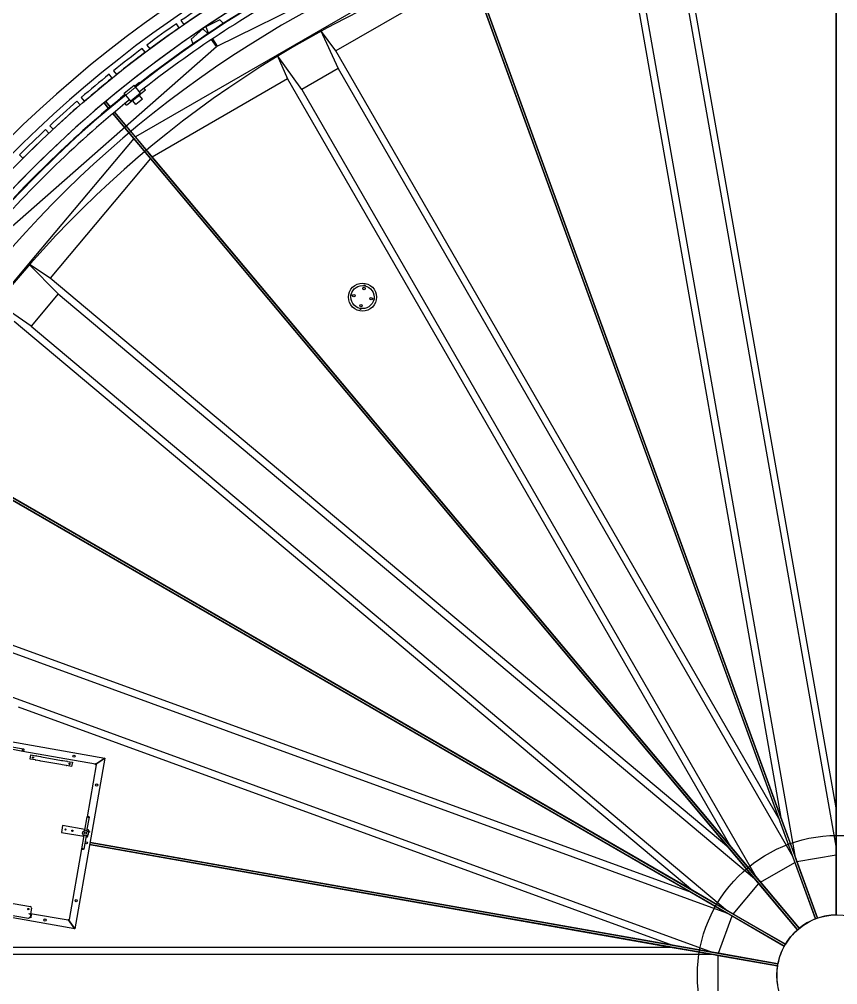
# Model space of a CAD drawing. Header units: millimetres. Extents: x 0 to 59400, y 0 to 42000.
# Drawn here: x 43733 to 49588, y 31239 to 38142 of the extents above; entities that cross this region are included whole.
import ezdxf

# ---------------------------------------------------------------- set-up
doc = ezdxf.new("R2010")
doc.units = ezdxf.units.MM
doc.header["$LTSCALE"] = 100
doc.layers.add('Sketch Geometry', color=7, linetype='Continuous', lineweight=18)
doc.layers.add('Visible', color=7, linetype='Continuous', lineweight=25)

msp = doc.modelspace()

# ---------------------------------------------------------------- linework, layer by layer
at = {"layer": 'Sketch Geometry'}
msp.add_circle((49584.05, 31306.07), 8095.14, dxfattribs=at)
at = {"layer": 'Visible', "color": 9, "true_color": 0xc0c0c0}
for p, q in [((49576.05, 31737.91), (49576.05, 39356.92)), ((49576.05, 38937.36), (49576.05, 32503.2)), ((45149.1, 37949.95), (47014.43, 38869.6)), ((49428.84, 31709.13), (46822.99, 38868.66)), ((46838.02, 38874.13), (49443.88, 31714.6)), ((49576.05, 32503.2), (48475.75, 38743.34)), ((48081.83, 38673.88), (49182.13, 32433.74)), ((46902.37, 38650.54), (45888.27, 38065.05)), ((48446.55, 38621.02), (49576.05, 32215.26)), ((48151.1, 38568.92), (49280.61, 32163.17)), ((46966.48, 38474.4), (45998.89, 37915.76)), ((46966.48, 38474.4), (49167.1, 32428.27)), ((49182.13, 32433.74), (46981.52, 38479.87)), ((45168.01, 38137.67), (45068.5, 38088.6)), ((45195.27, 38113.04), (45168.01, 38137.67)), ((45046.88, 38074.16), (44963.46, 38001.01)), ((45079.68, 38043.07), (45046.88, 38074.16)), ((45068.5, 38088.6), (45084.66, 38046.4)), ((45082.43, 38038.95), (45079.68, 38043.07)), ((45084.66, 38046.4), (45087.42, 38042.28)), ((45888.27, 38065.05), (45578.5, 37886.21)), ((45888.27, 38065.05), (46013.29, 37790.82)), ((45998.89, 37915.76), (45888.27, 38065.05)), ((44963.46, 38001.01), (44975.77, 37966.4)), ((45144.11, 37946.62), (45109.26, 37998.79)), ((45114.25, 38002.12), (45149.1, 37949.95)), ((43580.42, 36575.45), (45144.11, 37946.62)), ((49167.1, 32428.27), (45998.89, 37915.76)), ((45578.5, 37886.21), (44564.4, 37300.71)), ((45753.48, 37640.82), (45578.5, 37886.21)), ((45578.5, 37886.21), (45652.48, 37715.76)), ((46013.29, 37790.82), (45753.48, 37640.82)), ((46013.29, 37790.82), (49265.58, 32157.69)), ((45652.48, 37715.76), (44684.89, 37157.12)), ((45652.48, 37715.76), (48820.69, 32228.27)), ((45753.48, 37640.82), (49005.77, 32007.69)), ((44384.15, 37515.52), (44351.47, 37554.48)), ((44351.47, 37554.48), (44384.15, 37515.52)), ((44371.9, 37505.24), (44339.21, 37544.19)), ((44339.21, 37544.19), (44371.9, 37505.24)), ((49300.35, 31631.74), (44402.94, 37468.24)), ((44402.94, 37468.24), (44552.14, 37290.43)), ((44564.4, 37300.71), (44415.2, 37478.52)), ((44415.2, 37478.52), (49312.61, 31642.02)), ((44552.14, 37290.43), (43799.45, 36393.4)), ((44552.14, 37290.43), (44672.63, 37146.83)), ((44684.89, 37157.12), (44564.4, 37300.71)), ((44672.63, 37146.83), (43954.46, 36290.95)), ((44672.63, 37146.83), (48808.43, 32217.98)), ((48820.69, 32228.27), (44684.89, 37157.12)), ((43799.45, 36393.4), (43569.53, 36119.39)), ((43799.45, 36393.4), (44010.72, 36178.47)), ((43954.46, 36290.95), (43799.45, 36393.4)), ((48808.43, 32217.98), (43954.46, 36290.95)), ((44010.72, 36178.47), (43817.88, 35948.66)), ((44010.72, 36178.47), (48993.51, 31997.41)), ((43817.88, 35948.66), (43569.53, 36119.39)), ((43697.34, 35984.53), (48551.31, 31911.56)), ((43817.88, 35948.66), (48800.68, 31767.6)), ((49206.08, 31515.06), (42654.87, 35297.4)), ((42662.89, 35311.25), (49214.08, 31528.92)), ((42971.17, 35114.79), (48543.31, 31897.71)), ((48551.31, 31911.56), (42979.17, 35128.64)), ((48543.31, 31897.71), (42589.04, 34064.89)), ((42680.38, 33978.43), (48792.68, 31753.74)), ((43664.4, 33301.03), (48690.07, 31471.83)), ((43725.72, 33225.5), (48406.51, 31521.83)), ((49576.05, 32503.2), (49576.05, 32215.26)), ((49167.1, 32428.27), (49265.58, 32157.69)), ((49280.61, 32163.17), (49182.13, 32433.74)), ((49157.39, 31373.18), (44236.5, 32240.87)), ((44236.5, 32240.87), (48403.73, 31506.07)), ((48406.51, 31521.83), (44239.27, 32256.63)), ((44239.27, 32256.63), (49160.17, 31388.94)), ((48808.43, 32217.98), (48993.51, 31997.41)), ((49005.77, 32007.69), (48820.69, 32228.27)), ((49576.05, 32215.26), (49576.05, 32168.48)), ((49035.84, 31971.86), (49281.58, 32113.73)), ((49035.84, 31971.86), (49281.58, 32113.73)), ((49265.58, 32157.69), (49281.58, 32113.73)), ((49296.61, 32119.21), (49280.61, 32163.17)), ((49281.58, 32113.73), (49428.84, 31709.13)), ((49296.61, 32119.21), (49576.05, 32168.48)), ((49296.61, 32119.21), (49576.05, 32168.48)), ((49443.88, 31714.6), (49296.61, 32119.21)), ((49576.05, 32168.48), (49576.05, 31737.91)), ((48993.51, 31997.41), (49023.58, 31961.57)), ((49035.84, 31971.86), (49005.77, 32007.69)), ((49312.61, 31642.02), (49035.84, 31971.86)), ((48543.31, 31897.71), (48792.68, 31753.74)), ((48800.68, 31767.6), (48551.31, 31911.56)), ((48841.19, 31744.21), (49023.58, 31961.57)), ((48841.19, 31744.21), (49023.58, 31961.57)), ((49023.58, 31961.57), (49300.35, 31631.74)), ((48841.19, 31744.21), (48800.68, 31767.6)), ((48736.14, 31463.71), (48833.19, 31730.35)), ((48736.14, 31463.71), (48833.19, 31730.35)), ((48792.68, 31753.74), (48833.19, 31730.35)), ((48833.19, 31730.35), (49206.08, 31515.06)), ((49214.08, 31528.92), (48841.19, 31744.21)), ((48403.73, 31506.07), (42067.32, 31506.07)), ((48403.73, 31506.07), (48687.29, 31456.07)), ((48690.07, 31471.83), (48406.51, 31521.83)), ((42182.72, 31456.07), (48687.29, 31456.07)), ((48687.29, 31456.07), (48733.36, 31447.95)), ((48736.14, 31463.71), (48690.07, 31471.83)), ((48733.36, 31447.95), (49157.39, 31373.18)), ((48733.36, 31164.2), (48733.36, 31447.95)), ((48733.36, 31164.2), (48733.36, 31447.95)), ((49160.17, 31388.94), (48736.14, 31463.71))]:
    msp.add_line(p, q, dxfattribs=at)
at = {"layer": 'Visible'}
for p, q in [((44876.97, 38081.46), (44857.07, 38110.25)), ((44889.97, 38132.99), (44909.87, 38104.2)), ((44634.05, 37906.07), (44613.12, 37934.12)), ((44645.17, 37958.04), (44666.11, 37929.99)), ((44406.89, 37774.32), (44428.83, 37747.05)), ((44397.66, 37721.98), (44375.72, 37749.25)), ((44484.42, 37614.18), (44554.72, 37670.37)), ((44600.3, 37613.35), (44554.72, 37670.37)), ((44560.5, 37664.74), (44559.71, 37664.12)), ((44592.52, 37690.34), (44560.5, 37664.74)), ((44595.53, 37686.58), (44592.52, 37690.34)), ((44636.23, 37635.66), (44599.51, 37606.32)), ((44636.23, 37635.66), (44625.69, 37648.85)), ((44168.11, 37529.42), (44145.2, 37555.88)), ((44175.44, 37582.07), (44198.35, 37555.61)), ((44456.6, 37581.7), (44488.63, 37607.3)), ((44459.61, 37577.94), (44456.6, 37581.7)), ((44529.99, 37557.15), (44484.42, 37614.18)), ((44489.41, 37607.93), (44488.63, 37607.3)), ((44500.31, 37527.02), (44537.02, 37556.37)), ((44600.3, 37613.35), (44529.99, 37557.15)), ((44533.9, 37560.27), (44537.02, 37556.37)), ((44536.24, 37562.15), (44537.49, 37560.59)), ((44544.05, 37561.99), (44537.02, 37556.37)), ((44542.18, 37564.33), (44537.49, 37560.59)), ((44590.61, 37603.04), (44542.18, 37564.33)), ((44544.05, 37561.99), (44592.48, 37600.7)), ((44544.05, 37561.99), (44545.93, 37559.65)), ((44567.15, 37533.09), (44545.93, 37559.65)), ((44615.58, 37571.8), (44567.15, 37533.09)), ((44590.61, 37603.04), (44595.3, 37606.79)), ((44592.48, 37600.7), (44599.51, 37606.32)), ((44594.36, 37598.36), (44592.48, 37600.7)), ((44594.05, 37608.35), (44595.3, 37606.79)), ((44615.58, 37571.8), (44594.36, 37598.36)), ((44596.39, 37610.22), (44599.51, 37606.32)), ((44500.31, 37527.02), (44489.77, 37540.21)), ((43945.71, 37328.66), (43921.85, 37354.27)), ((43951.12, 37381.54), (43974.98, 37355.93)), ((43734.23, 37172.99), (43759, 37148.27)), ((43666.01, 32942.59), (43762.38, 32925.6)), ((43671.94, 32978.1), (44345.55, 32859.33)), ((43663.23, 32926.84), (43759.6, 32909.84)), ((43759.6, 32909.84), (44279.4, 32818.19)), ((43811.16, 32852.01), (43816.37, 32881.56)), ((43816.37, 32881.56), (43852.05, 32875.27)), ((43856.31, 32874.51), (43852.05, 32875.27)), ((43856.31, 32874.51), (43884.61, 32869.53)), ((43884.61, 32869.53), (43893.13, 32868.02)), ((43893.13, 32868.02), (44036.03, 32842.83)), ((44345.55, 32859.33), (44130.22, 31638.17)), ((44281.83, 32814.72), (44345.55, 32859.33)), ((44345.55, 32859.33), (44281.83, 32814.72)), ((43846.84, 32845.72), (43811.16, 32852.01)), ((43846.84, 32845.72), (43851.1, 32844.97)), ((43879.4, 32839.98), (43851.1, 32844.97)), ((43887.92, 32838.48), (43879.4, 32839.98)), ((44030.82, 32813.28), (43887.92, 32838.48)), ((44039.35, 32811.78), (44030.82, 32813.28)), ((44036.03, 32842.83), (44044.56, 32841.32)), ((44067.64, 32806.79), (44039.35, 32811.78)), ((44044.56, 32841.32), (44072.85, 32836.33)), ((44067.64, 32806.79), (44071.91, 32806.04)), ((44107.59, 32799.75), (44071.91, 32806.04)), ((44077.12, 32835.58), (44072.85, 32836.33)), ((44077.12, 32835.58), (44112.8, 32829.29)), ((44112.8, 32829.29), (44107.59, 32799.75)), ((44284.27, 32811.24), (44218.66, 32439.17)), ((44278.36, 32812.28), (44279.4, 32818.19)), ((44284.27, 32811.24), (44278.36, 32812.28)), ((44281.83, 32814.72), (44278.88, 32815.24)), ((44280.26, 32818.04), (44279.4, 32818.19)), ((44279.74, 32815.08), (44280.26, 32818.04)), ((44281.31, 32811.76), (44281.83, 32814.72)), ((44281.46, 32812.63), (44284.42, 32812.11)), ((44284.27, 32811.24), (44284.42, 32812.11)), ((44043.29, 32377.5), (44034.6, 32328.26)), ((44202.82, 32349.37), (44043.29, 32377.5)), ((44201.67, 32342.8), (44218.66, 32439.17)), ((44217.42, 32340.02), (44234.42, 32436.39)), ((44034.6, 32328.26), (44194.14, 32300.12)), ((44226.46, 32345.2), (44218.58, 32346.59)), ((44225.48, 32310.85), (44222.39, 32311.39)), ((44223.57, 32300.01), (44225.48, 32310.85)), ((44225.51, 32329.12), (44228.61, 32328.57)), ((44228.61, 32328.57), (44230.52, 32339.41)), ((44229.04, 32331.03), (44235.93, 32329.82)), ((44236.63, 32333.76), (44229.73, 32334.97)), ((44236.63, 32333.76), (44235.93, 32329.82)), ((44195.3, 32306.69), (44178.31, 32210.32)), ((44211.06, 32303.91), (44194.06, 32207.55)), ((44209.9, 32297.35), (44217.78, 32295.96)), ((44178.31, 32210.32), (44089.08, 31704.32)), ((44130.22, 31638.17), (42121.22, 31992.41)), ((43635.52, 31829.99), (43812.78, 31798.73)), ((43820.89, 31787.15), (43813.77, 31746.77)), ((43799.47, 31711.72), (43618.27, 31743.67)), ((43799.47, 31711.72), (43800.86, 31719.6)), ((43800.86, 31719.6), (43808.74, 31718.21)), ((43803.23, 31744.57), (43803.93, 31748.5)), ((43805.2, 31744.22), (43803.23, 31744.57)), ((43803.93, 31748.5), (43813.77, 31746.77)), ((43813.08, 31742.83), (43805.2, 31744.22)), ((43809.97, 31725.17), (43808.74, 31718.21)), ((43814.82, 31718.15), (43808.91, 31719.19)), ((43812.37, 31738.82), (43809.97, 31725.17)), ((43813.08, 31742.83), (43812.37, 31738.82)), ((43813.43, 31744.8), (43813.08, 31742.83)), ((43813.43, 31744.8), (43813.77, 31746.77)), ((43819.34, 31743.76), (43813.43, 31744.8)), ((44082.13, 31699.45), (43813.77, 31746.77)), ((43819.34, 31743.76), (43814.82, 31718.15)), ((43819.34, 31743.76), (43819.68, 31745.73)), ((44082.13, 31699.45), (44083.18, 31705.36)), ((44082.13, 31699.45), (44083, 31699.3)), ((44082.66, 31702.4), (44083.52, 31702.25)), ((44083.52, 31702.25), (44083, 31699.3)), ((44083.18, 31705.36), (44089.08, 31704.32)), ((44130.22, 31638.17), (44083.18, 31705.36)), ((44083.18, 31705.36), (44130.22, 31638.17)), ((44086.13, 31704.84), (44085.98, 31703.97)), ((44085.98, 31703.97), (44088.93, 31703.45)), ((44088.93, 31703.45), (44089.08, 31704.32))]:
    msp.add_line(p, q, dxfattribs=at)
for centre, radius in [((49584.05, 31306.07), 8250), ((46188.4, 36155.57), 100), ((46188.4, 36155.57), 82.5), ((46126.85, 36166.42), 9), ((46126.85, 36166.42), 8.75), ((46199.25, 36217.12), 9), ((46199.25, 36217.12), 8.75), ((46249.95, 36144.72), 9), ((46249.95, 36144.72), 8.75), ((46177.55, 36094.02), 9), ((46177.55, 36094.02), 8.75), ((43831.49, 32863.66), 4.5), ((44124.55, 32872.91), 8), ((44092.46, 32817.64), 4.5), ((44286.2, 32666.71), 8), ((44063.56, 32348.53), 4.5), ((44112.81, 32339.85), 4.5), ((44206.36, 32323.36), 20), ((44206.36, 32323.36), 8), ((44213.27, 32253.09), 8), ((44140.33, 31839.47), 8), ((43797.72, 31779.55), 4.5), ((43917.91, 31700.99), 8)]:
    msp.add_circle(centre, radius, dxfattribs=at)
at = {"layer": 'Visible', "color": 9, "true_color": 0xc0c0c0}
for radius in [1000, 431.86]:
    msp.add_circle((49584.05, 31306.07), radius, dxfattribs=at)
for radius, start, end in [(8420, 322.893014, 246.750813), (8326.9, 335.718532, 246.329235), (7870, 44.897063, 175.102937), (7695, 44.780693, 175.219307), (8150, 110.056241, 129.943759), (8150, 130.056241, 149.943759), (7695, 176.716634, 267.758229), (431.91, 111.06132, 128.93868), (431.91, 111.06132, 128.93868), (431.91, 91.06132, 108.93868), (431.91, 91.06132, 108.93868), (431.91, 131.06132, 148.93868), (431.91, 131.06132, 148.93868), (431.91, 151.06132, 168.93868), (431.91, 151.06132, 168.93868), (431.91, 171.06132, 188.93868), (431.91, 171.06132, 188.93868)]:
    msp.add_arc((49584.05, 31306.07), radius, start, end, dxfattribs=at)
at = {"layer": 'Visible'}
for centre, radius, start, end in [((49584.05, 31306.07), 8150, 274.709403, 273.296967), ((49584.05, 31306.07), 8099.15, 118.29495, 128.316801), ((49584.05, 31306.07), 8050.85, 118.29686, 128.314891), ((49584.05, 31306.07), 8285, 122.707515, 124.511815), ((49584.05, 31306.07), 8250, 122.708102, 124.511229), ((49584.05, 31306.07), 8285, 124.78844, 126.59274), ((49584.05, 31306.07), 8250, 124.789027, 126.592153), ((49584.05, 31306.07), 8285, 126.869365, 128.673665), ((49584.05, 31306.07), 8250, 126.869951, 128.673078), ((49584.05, 31306.07), 8285, 128.950289, 130.75459), ((49584.05, 31306.07), 8250, 128.950876, 130.754003), ((49584.05, 31306.07), 8099.15, 128.953491, 138.975342), ((49584.05, 31306.07), 8050.85, 128.9554, 138.973432), ((49584.05, 31306.07), 8285, 131.031214, 132.835515), ((49584.05, 31306.07), 8250, 131.031801, 132.834928), ((49584.05, 31306.07), 8285, 133.112139, 134.91644), ((49584.05, 31306.07), 8250, 133.112726, 134.915853), ((46109.62, 36169.46), 7, 98.600841, 241.399159), ((46202.29, 36234.36), 7, 8.600841, 151.399159), ((46267.18, 36141.68), 7, 278.600841, 61.399159), ((46174.51, 36076.79), 7, 188.600841, 331.399159), ((44092.46, 32817.64), 4.5, 260.001871, 79.998114), ((44225.59, 32340.27), 5, 350, 80), ((44218.65, 32300.88), 5, 260, 350), ((49584.05, 31306.07), 8030, 175.790004, 273.30742), ((49584.05, 31306.07), 7830, 176.60031, 267.796899), ((43811.05, 31788.88), 10, 350, 80)]:
    msp.add_arc(centre, radius, start, end, dxfattribs=at)
for centre, major_axis in [((43760.99, 32917.72), (-1.39, -7.88)), ((44226.54, 32437.78), (7.88, -1.39)), ((44186.19, 32208.93), (-7.88, 1.39))]:
    msp.add_ellipse(centre, major_axis=major_axis, ratio=0.4766825, dxfattribs=at)

doc.saveas('drawing.dxf')
